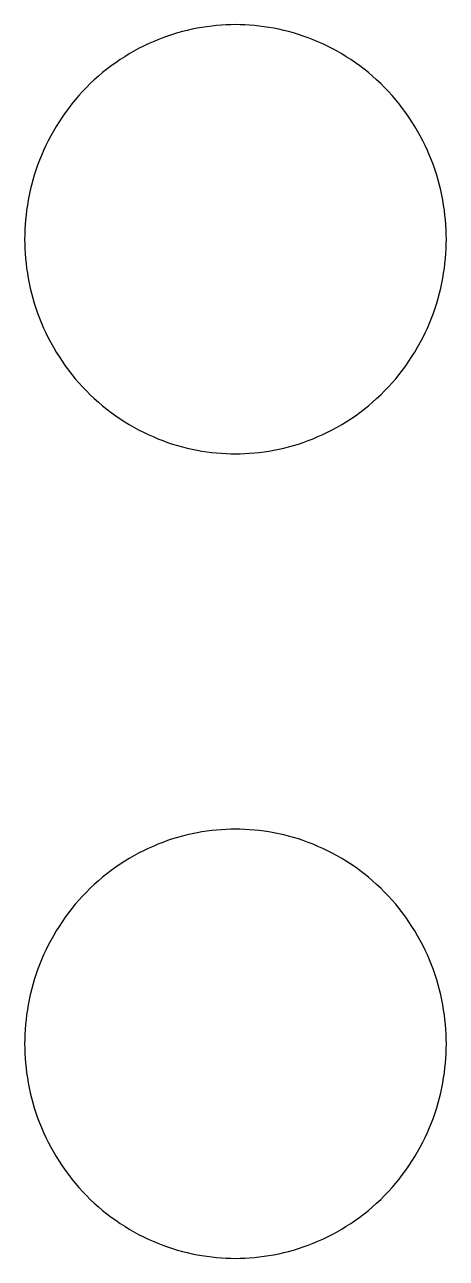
# Model space of a CAD drawing. Header units: millimetres. Extents: x 0 to 4030, y -54 to 2762.
# Drawn here: x 1773.55 to 1780.27, y 564.79 to 584.44 of the extents above; entities that cross this region are included whole.
import ezdxf

# ---------------------------------------------------------------- set-up
doc = ezdxf.new("R2010")
doc.units = ezdxf.units.MM
doc.header["$MEASUREMENT"] = 0
doc.layers.add('Utwórz2D linie widoczne', color=7, linetype='Continuous', true_color=0x000000)

msp = doc.modelspace()

# ---------------------------------------------------------------- linework, layer by layer
at = {"layer": 'Utwórz2D linie widoczne'}
for p, q in [((1775.908, 584.281), (1775.83, 584.255)), ((1775.987, 584.305), (1775.908, 584.281)), ((1776.065, 584.327), (1775.987, 584.305)), ((1776.143, 584.346), (1776.065, 584.327)), ((1776.222, 584.364), (1776.143, 584.346)), ((1776.3, 584.38), (1776.222, 584.364)), ((1776.377, 584.393), (1776.3, 584.38)), ((1776.455, 584.405), (1776.377, 584.393)), ((1776.532, 584.415), (1776.455, 584.405)), ((1776.609, 584.423), (1776.532, 584.415)), ((1776.685, 584.429), (1776.609, 584.423)), ((1776.761, 584.433), (1776.685, 584.429)), ((1776.836, 584.436), (1776.761, 584.433)), ((1776.911, 584.437), (1776.836, 584.436)), ((1776.985, 584.436), (1776.911, 584.437)), ((1777.06, 584.433), (1776.985, 584.436)), ((1777.136, 584.429), (1777.06, 584.433)), ((1777.212, 584.423), (1777.136, 584.429)), ((1777.289, 584.415), (1777.212, 584.423)), ((1777.366, 584.405), (1777.289, 584.415)), ((1777.444, 584.393), (1777.366, 584.405)), ((1777.522, 584.38), (1777.444, 584.393)), ((1777.6, 584.364), (1777.522, 584.38)), ((1777.678, 584.346), (1777.6, 584.364)), ((1777.756, 584.327), (1777.678, 584.346)), ((1777.835, 584.305), (1777.756, 584.327)), ((1777.913, 584.281), (1777.835, 584.305)), ((1777.991, 584.255), (1777.913, 584.281)), ((1775.444, 584.094), (1775.368, 584.055)), ((1775.52, 584.13), (1775.444, 584.094)), ((1775.597, 584.165), (1775.52, 584.13)), ((1775.675, 584.197), (1775.597, 584.165)), ((1775.752, 584.227), (1775.675, 584.197)), ((1775.83, 584.255), (1775.752, 584.227)), ((1778.069, 584.227), (1777.991, 584.255)), ((1778.147, 584.197), (1778.069, 584.227)), ((1778.224, 584.165), (1778.147, 584.197)), ((1778.301, 584.13), (1778.224, 584.165)), ((1778.377, 584.094), (1778.301, 584.13)), ((1778.453, 584.055), (1778.377, 584.094)), ((1775.073, 583.88), (1775.002, 583.831)), ((1775.146, 583.927), (1775.073, 583.88)), ((1775.219, 583.972), (1775.146, 583.927)), ((1775.293, 584.014), (1775.219, 583.972)), ((1775.368, 584.055), (1775.293, 584.014)), ((1778.528, 584.014), (1778.453, 584.055)), ((1778.602, 583.972), (1778.528, 584.014)), ((1778.676, 583.927), (1778.602, 583.972)), ((1778.748, 583.88), (1778.676, 583.927)), ((1778.82, 583.831), (1778.748, 583.88)), ((1774.794, 583.673), (1774.727, 583.616)), ((1774.862, 583.727), (1774.794, 583.673)), ((1774.931, 583.78), (1774.862, 583.727)), ((1775.002, 583.831), (1774.931, 583.78)), ((1778.89, 583.78), (1778.82, 583.831)), ((1778.959, 583.727), (1778.89, 583.78)), ((1779.027, 583.673), (1778.959, 583.727)), ((1779.094, 583.616), (1779.027, 583.673)), ((1774.598, 583.498), (1774.536, 583.436)), ((1774.662, 583.558), (1774.598, 583.498)), ((1774.727, 583.616), (1774.662, 583.558)), ((1779.159, 583.558), (1779.094, 583.616)), ((1779.223, 583.498), (1779.159, 583.558)), ((1779.285, 583.436), (1779.223, 583.498)), ((1774.416, 583.308), (1774.359, 583.241)), ((1774.475, 583.373), (1774.416, 583.308)), ((1774.536, 583.436), (1774.475, 583.373)), ((1779.346, 583.373), (1779.285, 583.436)), ((1779.405, 583.308), (1779.346, 583.373)), ((1779.462, 583.241), (1779.405, 583.308)), ((1774.25, 583.104), (1774.198, 583.034)), ((1774.304, 583.174), (1774.25, 583.104)), ((1774.359, 583.241), (1774.304, 583.174)), ((1779.518, 583.174), (1779.462, 583.241)), ((1779.571, 583.104), (1779.518, 583.174)), ((1779.623, 583.034), (1779.571, 583.104)), ((1774.1, 582.89), (1774.054, 582.816)), ((1774.148, 582.962), (1774.1, 582.89)), ((1774.198, 583.034), (1774.148, 582.962)), ((1779.673, 582.962), (1779.623, 583.034)), ((1779.721, 582.89), (1779.673, 582.962)), ((1779.767, 582.816), (1779.721, 582.89)), ((1774.01, 582.741), (1773.968, 582.666)), ((1774.054, 582.816), (1774.01, 582.741)), ((1779.812, 582.741), (1779.767, 582.816)), ((1779.854, 582.666), (1779.812, 582.741)), ((1773.89, 582.512), (1773.854, 582.435)), ((1773.928, 582.589), (1773.89, 582.512)), ((1773.968, 582.666), (1773.928, 582.589)), ((1779.894, 582.589), (1779.854, 582.666)), ((1779.932, 582.512), (1779.894, 582.589)), ((1779.967, 582.435), (1779.932, 582.512)), ((1773.82, 582.356), (1773.788, 582.278)), ((1773.854, 582.435), (1773.82, 582.356)), ((1780.001, 582.356), (1779.967, 582.435)), ((1780.033, 582.278), (1780.001, 582.356)), ((1773.731, 582.119), (1773.706, 582.04)), ((1773.759, 582.199), (1773.731, 582.119)), ((1773.788, 582.278), (1773.759, 582.199)), ((1780.063, 582.199), (1780.033, 582.278)), ((1780.09, 582.119), (1780.063, 582.199)), ((1780.116, 582.04), (1780.09, 582.119)), ((1773.682, 581.96), (1773.661, 581.881)), ((1773.706, 582.04), (1773.682, 581.96)), ((1780.139, 581.96), (1780.116, 582.04)), ((1780.161, 581.881), (1780.139, 581.96)), ((1773.624, 581.721), (1773.609, 581.642)), ((1773.641, 581.801), (1773.624, 581.721)), ((1773.661, 581.881), (1773.641, 581.801)), ((1780.18, 581.801), (1780.161, 581.881)), ((1780.197, 581.721), (1780.18, 581.801)), ((1780.213, 581.642), (1780.197, 581.721)), ((1773.595, 581.563), (1773.584, 581.484)), ((1773.609, 581.642), (1773.595, 581.563)), ((1780.226, 581.563), (1780.213, 581.642)), ((1780.238, 581.484), (1780.226, 581.563)), ((1773.566, 581.327), (1773.56, 581.25)), ((1773.574, 581.405), (1773.566, 581.327)), ((1773.584, 581.484), (1773.574, 581.405)), ((1780.247, 581.405), (1780.238, 581.484)), ((1780.255, 581.327), (1780.247, 581.405)), ((1780.261, 581.25), (1780.255, 581.327)), ((1773.556, 581.172), (1773.553, 581.096)), ((1773.56, 581.25), (1773.556, 581.172)), ((1780.265, 581.172), (1780.261, 581.25)), ((1780.268, 581.096), (1780.265, 581.172)), ((1773.553, 581.096), (1773.552, 581.02)), ((1773.552, 581.02), (1773.553, 580.944)), ((1773.553, 580.944), (1773.556, 580.868)), ((1780.265, 580.868), (1780.268, 580.944)), ((1780.269, 581.02), (1780.268, 581.096)), ((1780.268, 580.944), (1780.269, 581.02)), ((1773.556, 580.868), (1773.56, 580.791)), ((1773.56, 580.791), (1773.566, 580.713)), ((1780.255, 580.713), (1780.261, 580.791)), ((1780.261, 580.791), (1780.265, 580.868)), ((1773.566, 580.713), (1773.574, 580.635)), ((1773.574, 580.635), (1773.584, 580.557)), ((1773.584, 580.557), (1773.595, 580.478)), ((1780.226, 580.478), (1780.238, 580.557)), ((1780.238, 580.557), (1780.247, 580.635)), ((1780.247, 580.635), (1780.255, 580.713)), ((1773.595, 580.478), (1773.609, 580.398)), ((1773.609, 580.398), (1773.624, 580.319)), ((1780.197, 580.319), (1780.213, 580.398)), ((1780.213, 580.398), (1780.226, 580.478)), ((1773.624, 580.319), (1773.641, 580.239)), ((1773.641, 580.239), (1773.661, 580.16)), ((1773.661, 580.16), (1773.682, 580.08)), ((1780.139, 580.08), (1780.161, 580.16)), ((1780.161, 580.16), (1780.18, 580.239)), ((1780.18, 580.239), (1780.197, 580.319)), ((1773.682, 580.08), (1773.706, 580)), ((1773.706, 580), (1773.731, 579.921)), ((1780.09, 579.921), (1780.116, 580)), ((1780.116, 580), (1780.139, 580.08)), ((1773.731, 579.921), (1773.759, 579.842)), ((1773.759, 579.842), (1773.788, 579.763)), ((1773.788, 579.763), (1773.82, 579.684)), ((1780.001, 579.684), (1780.033, 579.763)), ((1780.033, 579.763), (1780.063, 579.842)), ((1780.063, 579.842), (1780.09, 579.921)), ((1773.82, 579.684), (1773.854, 579.606)), ((1773.854, 579.606), (1773.89, 579.528)), ((1779.932, 579.528), (1779.967, 579.606)), ((1779.967, 579.606), (1780.001, 579.684)), ((1773.89, 579.528), (1773.928, 579.451)), ((1773.928, 579.451), (1773.968, 579.375)), ((1773.968, 579.375), (1774.01, 579.299)), ((1779.812, 579.299), (1779.854, 579.375)), ((1779.854, 579.375), (1779.894, 579.451)), ((1779.894, 579.451), (1779.932, 579.528)), ((1774.01, 579.299), (1774.054, 579.224)), ((1774.054, 579.224), (1774.1, 579.151)), ((1774.1, 579.151), (1774.148, 579.078)), ((1779.673, 579.078), (1779.721, 579.151)), ((1779.721, 579.151), (1779.767, 579.224)), ((1779.767, 579.224), (1779.812, 579.299)), ((1774.148, 579.078), (1774.198, 579.006)), ((1774.198, 579.006), (1774.25, 578.936)), ((1779.571, 578.936), (1779.623, 579.006)), ((1779.623, 579.006), (1779.673, 579.078)), ((1774.25, 578.936), (1774.304, 578.867)), ((1774.304, 578.867), (1774.359, 578.799)), ((1774.359, 578.799), (1774.416, 578.732)), ((1779.405, 578.732), (1779.462, 578.799)), ((1779.462, 578.799), (1779.518, 578.867)), ((1779.518, 578.867), (1779.571, 578.936)), ((1774.416, 578.732), (1774.475, 578.668)), ((1774.475, 578.668), (1774.536, 578.604)), ((1774.536, 578.604), (1774.598, 578.543)), ((1779.223, 578.543), (1779.285, 578.604)), ((1779.285, 578.604), (1779.346, 578.668)), ((1779.346, 578.668), (1779.405, 578.732)), ((1774.598, 578.543), (1774.662, 578.482)), ((1774.662, 578.482), (1774.727, 578.424)), ((1774.727, 578.424), (1774.794, 578.368)), ((1774.794, 578.368), (1774.862, 578.313)), ((1778.959, 578.313), (1779.027, 578.368)), ((1779.027, 578.368), (1779.094, 578.424)), ((1779.094, 578.424), (1779.159, 578.482)), ((1779.159, 578.482), (1779.223, 578.543)), ((1774.862, 578.313), (1774.931, 578.26)), ((1774.931, 578.26), (1775.002, 578.209)), ((1775.002, 578.209), (1775.073, 578.16)), ((1778.748, 578.16), (1778.82, 578.209)), ((1778.82, 578.209), (1778.89, 578.26)), ((1778.89, 578.26), (1778.959, 578.313)), ((1775.073, 578.16), (1775.146, 578.114)), ((1775.146, 578.114), (1775.219, 578.069)), ((1775.219, 578.069), (1775.293, 578.026)), ((1775.293, 578.026), (1775.368, 577.985)), ((1775.368, 577.985), (1775.444, 577.947)), ((1778.377, 577.947), (1778.453, 577.985)), ((1778.453, 577.985), (1778.528, 578.026)), ((1778.528, 578.026), (1778.602, 578.069)), ((1778.602, 578.069), (1778.676, 578.114)), ((1778.676, 578.114), (1778.748, 578.16)), ((1775.444, 577.947), (1775.52, 577.91)), ((1775.52, 577.91), (1775.597, 577.876)), ((1775.597, 577.876), (1775.675, 577.843)), ((1775.675, 577.843), (1775.752, 577.813)), ((1775.752, 577.813), (1775.83, 577.785)), ((1775.83, 577.785), (1775.908, 577.759)), ((1777.913, 577.759), (1777.991, 577.785)), ((1777.991, 577.785), (1778.069, 577.813)), ((1778.069, 577.813), (1778.147, 577.843)), ((1778.147, 577.843), (1778.224, 577.876)), ((1778.224, 577.876), (1778.301, 577.91)), ((1778.301, 577.91), (1778.377, 577.947)), ((1775.908, 577.759), (1775.987, 577.735)), ((1775.987, 577.735), (1776.065, 577.714)), ((1776.065, 577.714), (1776.143, 577.694)), ((1776.143, 577.694), (1776.222, 577.676)), ((1776.222, 577.676), (1776.3, 577.661)), ((1776.3, 577.661), (1776.377, 577.647)), ((1776.377, 577.647), (1776.455, 577.635)), ((1776.455, 577.635), (1776.532, 577.625)), ((1776.532, 577.625), (1776.609, 577.617)), ((1776.609, 577.617), (1776.685, 577.611)), ((1776.685, 577.611), (1776.761, 577.607)), ((1776.761, 577.607), (1776.836, 577.604)), ((1776.836, 577.604), (1776.911, 577.604)), ((1776.911, 577.604), (1776.985, 577.604)), ((1776.985, 577.604), (1777.06, 577.607)), ((1777.06, 577.607), (1777.136, 577.611)), ((1777.136, 577.611), (1777.212, 577.617)), ((1777.212, 577.617), (1777.289, 577.625)), ((1777.289, 577.625), (1777.366, 577.635)), ((1777.366, 577.635), (1777.444, 577.647)), ((1777.444, 577.647), (1777.522, 577.661)), ((1777.522, 577.661), (1777.6, 577.676)), ((1777.6, 577.676), (1777.678, 577.694)), ((1777.678, 577.694), (1777.756, 577.714)), ((1777.756, 577.714), (1777.835, 577.735)), ((1777.835, 577.735), (1777.913, 577.759)), ((1775.987, 571.493), (1775.908, 571.469)), ((1776.065, 571.514), (1775.987, 571.493)), ((1776.143, 571.534), (1776.065, 571.514)), ((1776.222, 571.552), (1776.143, 571.534)), ((1776.3, 571.567), (1776.222, 571.552)), ((1776.377, 571.581), (1776.3, 571.567)), ((1776.455, 571.593), (1776.377, 571.581)), ((1776.532, 571.603), (1776.455, 571.593)), ((1776.609, 571.611), (1776.532, 571.603)), ((1776.685, 571.617), (1776.609, 571.611)), ((1776.761, 571.621), (1776.685, 571.617)), ((1776.836, 571.624), (1776.761, 571.621)), ((1776.911, 571.624), (1776.836, 571.624)), ((1776.985, 571.624), (1776.911, 571.624)), ((1777.06, 571.621), (1776.985, 571.624)), ((1777.136, 571.617), (1777.06, 571.621)), ((1777.212, 571.611), (1777.136, 571.617)), ((1777.289, 571.603), (1777.212, 571.611)), ((1777.366, 571.593), (1777.289, 571.603)), ((1777.444, 571.581), (1777.366, 571.593)), ((1777.522, 571.567), (1777.444, 571.581)), ((1777.6, 571.552), (1777.522, 571.567)), ((1777.678, 571.534), (1777.6, 571.552)), ((1777.756, 571.514), (1777.678, 571.534)), ((1777.835, 571.493), (1777.756, 571.514)), ((1777.913, 571.469), (1777.835, 571.493)), ((1775.52, 571.318), (1775.444, 571.281)), ((1775.597, 571.352), (1775.52, 571.318)), ((1775.675, 571.385), (1775.597, 571.352)), ((1775.752, 571.415), (1775.675, 571.385)), ((1775.83, 571.443), (1775.752, 571.415)), ((1775.908, 571.469), (1775.83, 571.443)), ((1777.991, 571.443), (1777.913, 571.469)), ((1778.069, 571.415), (1777.991, 571.443)), ((1778.147, 571.385), (1778.069, 571.415)), ((1778.224, 571.352), (1778.147, 571.385)), ((1778.301, 571.318), (1778.224, 571.352)), ((1778.377, 571.281), (1778.301, 571.318)), ((1775.146, 571.114), (1775.073, 571.068)), ((1775.219, 571.159), (1775.146, 571.114)), ((1775.293, 571.202), (1775.219, 571.159)), ((1775.368, 571.243), (1775.293, 571.202)), ((1775.444, 571.281), (1775.368, 571.243)), ((1778.453, 571.243), (1778.377, 571.281)), ((1778.528, 571.202), (1778.453, 571.243)), ((1778.602, 571.159), (1778.528, 571.202)), ((1778.676, 571.114), (1778.602, 571.159)), ((1778.748, 571.068), (1778.676, 571.114)), ((1774.862, 570.915), (1774.794, 570.86)), ((1774.931, 570.968), (1774.862, 570.915)), ((1775.002, 571.019), (1774.931, 570.968)), ((1775.073, 571.068), (1775.002, 571.019)), ((1778.82, 571.019), (1778.748, 571.068)), ((1778.89, 570.968), (1778.82, 571.019)), ((1778.959, 570.915), (1778.89, 570.968)), ((1779.027, 570.86), (1778.959, 570.915)), ((1774.662, 570.746), (1774.598, 570.685)), ((1774.727, 570.804), (1774.662, 570.746)), ((1774.794, 570.86), (1774.727, 570.804)), ((1779.094, 570.804), (1779.027, 570.86)), ((1779.159, 570.746), (1779.094, 570.804)), ((1779.223, 570.685), (1779.159, 570.746)), ((1774.475, 570.56), (1774.416, 570.496)), ((1774.536, 570.624), (1774.475, 570.56)), ((1774.598, 570.685), (1774.536, 570.624)), ((1779.285, 570.624), (1779.223, 570.685)), ((1779.346, 570.56), (1779.285, 570.624)), ((1779.405, 570.496), (1779.346, 570.56)), ((1774.304, 570.361), (1774.25, 570.292)), ((1774.359, 570.429), (1774.304, 570.361)), ((1774.416, 570.496), (1774.359, 570.429)), ((1779.462, 570.429), (1779.405, 570.496)), ((1779.518, 570.361), (1779.462, 570.429)), ((1779.571, 570.292), (1779.518, 570.361)), ((1774.148, 570.15), (1774.1, 570.077)), ((1774.198, 570.222), (1774.148, 570.15)), ((1774.25, 570.292), (1774.198, 570.222)), ((1779.623, 570.222), (1779.571, 570.292)), ((1779.673, 570.15), (1779.623, 570.222)), ((1779.721, 570.077), (1779.673, 570.15)), ((1774.01, 569.929), (1773.968, 569.853)), ((1774.054, 570.004), (1774.01, 569.929)), ((1774.1, 570.077), (1774.054, 570.004)), ((1779.767, 570.004), (1779.721, 570.077)), ((1779.812, 569.929), (1779.767, 570.004)), ((1779.854, 569.853), (1779.812, 569.929)), ((1773.928, 569.777), (1773.89, 569.7)), ((1773.968, 569.853), (1773.928, 569.777)), ((1779.894, 569.777), (1779.854, 569.853)), ((1779.932, 569.7), (1779.894, 569.777)), ((1773.82, 569.544), (1773.788, 569.465)), ((1773.854, 569.622), (1773.82, 569.544)), ((1773.89, 569.7), (1773.854, 569.622)), ((1779.967, 569.622), (1779.932, 569.7)), ((1780.001, 569.544), (1779.967, 569.622)), ((1780.033, 569.465), (1780.001, 569.544)), ((1773.759, 569.386), (1773.731, 569.307)), ((1773.788, 569.465), (1773.759, 569.386)), ((1780.063, 569.386), (1780.033, 569.465)), ((1780.09, 569.307), (1780.063, 569.386)), ((1773.682, 569.148), (1773.661, 569.068)), ((1773.706, 569.228), (1773.682, 569.148)), ((1773.731, 569.307), (1773.706, 569.228)), ((1780.116, 569.228), (1780.09, 569.307)), ((1780.139, 569.148), (1780.116, 569.228)), ((1780.161, 569.068), (1780.139, 569.148)), ((1773.641, 568.989), (1773.624, 568.909)), ((1773.661, 569.068), (1773.641, 568.989)), ((1780.18, 568.989), (1780.161, 569.068)), ((1780.197, 568.909), (1780.18, 568.989)), ((1773.595, 568.75), (1773.584, 568.671)), ((1773.609, 568.83), (1773.595, 568.75)), ((1773.624, 568.909), (1773.609, 568.83)), ((1780.213, 568.83), (1780.197, 568.909)), ((1780.226, 568.75), (1780.213, 568.83)), ((1780.238, 568.671), (1780.226, 568.75)), ((1773.574, 568.593), (1773.566, 568.515)), ((1773.584, 568.671), (1773.574, 568.593)), ((1780.247, 568.593), (1780.238, 568.671)), ((1780.255, 568.515), (1780.247, 568.593)), ((1773.556, 568.36), (1773.553, 568.284)), ((1773.56, 568.437), (1773.556, 568.36)), ((1773.566, 568.515), (1773.56, 568.437)), ((1780.261, 568.437), (1780.255, 568.515)), ((1780.265, 568.36), (1780.261, 568.437)), ((1780.268, 568.284), (1780.265, 568.36)), ((1773.553, 568.284), (1773.552, 568.208)), ((1773.552, 568.208), (1773.553, 568.132)), ((1780.269, 568.208), (1780.268, 568.284)), ((1780.268, 568.132), (1780.269, 568.208)), ((1773.553, 568.132), (1773.556, 568.056)), ((1773.556, 568.056), (1773.56, 567.978)), ((1773.56, 567.978), (1773.566, 567.901)), ((1780.255, 567.901), (1780.261, 567.978)), ((1780.261, 567.978), (1780.265, 568.056)), ((1780.265, 568.056), (1780.268, 568.132)), ((1773.566, 567.901), (1773.574, 567.823)), ((1773.574, 567.823), (1773.584, 567.744)), ((1780.238, 567.744), (1780.247, 567.823)), ((1780.247, 567.823), (1780.255, 567.901)), ((1773.584, 567.744), (1773.595, 567.665)), ((1773.595, 567.665), (1773.609, 567.586)), ((1773.609, 567.586), (1773.624, 567.507)), ((1780.197, 567.507), (1780.213, 567.586)), ((1780.213, 567.586), (1780.226, 567.665)), ((1780.226, 567.665), (1780.238, 567.744)), ((1773.624, 567.507), (1773.641, 567.427)), ((1773.641, 567.427), (1773.661, 567.347)), ((1780.161, 567.347), (1780.18, 567.427)), ((1780.18, 567.427), (1780.197, 567.507)), ((1773.661, 567.347), (1773.682, 567.268)), ((1773.682, 567.268), (1773.706, 567.188)), ((1773.706, 567.188), (1773.731, 567.109)), ((1780.09, 567.109), (1780.116, 567.188)), ((1780.116, 567.188), (1780.139, 567.268)), ((1780.139, 567.268), (1780.161, 567.347)), ((1773.731, 567.109), (1773.759, 567.029)), ((1773.759, 567.029), (1773.788, 566.95)), ((1780.033, 566.95), (1780.063, 567.029)), ((1780.063, 567.029), (1780.09, 567.109)), ((1773.788, 566.95), (1773.82, 566.872)), ((1773.82, 566.872), (1773.854, 566.793)), ((1773.854, 566.793), (1773.89, 566.716)), ((1779.932, 566.716), (1779.967, 566.793)), ((1779.967, 566.793), (1780.001, 566.872)), ((1780.001, 566.872), (1780.033, 566.95)), ((1773.89, 566.716), (1773.928, 566.639)), ((1773.928, 566.639), (1773.968, 566.562)), ((1779.854, 566.562), (1779.894, 566.639)), ((1779.894, 566.639), (1779.932, 566.716)), ((1773.968, 566.562), (1774.01, 566.487)), ((1774.01, 566.487), (1774.054, 566.412)), ((1774.054, 566.412), (1774.1, 566.338)), ((1779.721, 566.338), (1779.767, 566.412)), ((1779.767, 566.412), (1779.812, 566.487)), ((1779.812, 566.487), (1779.854, 566.562)), ((1774.1, 566.338), (1774.148, 566.266)), ((1774.148, 566.266), (1774.198, 566.194)), ((1774.198, 566.194), (1774.25, 566.124)), ((1779.571, 566.124), (1779.623, 566.194)), ((1779.623, 566.194), (1779.673, 566.266)), ((1779.673, 566.266), (1779.721, 566.338)), ((1774.25, 566.124), (1774.304, 566.054)), ((1774.304, 566.054), (1774.359, 565.987)), ((1779.462, 565.987), (1779.518, 566.054)), ((1779.518, 566.054), (1779.571, 566.124)), ((1774.359, 565.987), (1774.416, 565.92)), ((1774.416, 565.92), (1774.475, 565.855)), ((1774.475, 565.855), (1774.536, 565.792)), ((1774.536, 565.792), (1774.598, 565.73)), ((1779.223, 565.73), (1779.285, 565.792)), ((1779.285, 565.792), (1779.346, 565.855)), ((1779.346, 565.855), (1779.405, 565.92)), ((1779.405, 565.92), (1779.462, 565.987)), ((1774.598, 565.73), (1774.662, 565.67)), ((1774.662, 565.67), (1774.727, 565.612)), ((1774.727, 565.612), (1774.794, 565.555)), ((1779.027, 565.555), (1779.094, 565.612)), ((1779.094, 565.612), (1779.159, 565.67)), ((1779.159, 565.67), (1779.223, 565.73)), ((1774.794, 565.555), (1774.862, 565.501)), ((1774.862, 565.501), (1774.931, 565.448)), ((1774.931, 565.448), (1775.002, 565.397)), ((1778.82, 565.397), (1778.89, 565.448)), ((1778.89, 565.448), (1778.959, 565.501)), ((1778.959, 565.501), (1779.027, 565.555)), ((1775.002, 565.397), (1775.073, 565.348)), ((1775.073, 565.348), (1775.146, 565.301)), ((1775.146, 565.301), (1775.219, 565.256)), ((1775.219, 565.256), (1775.293, 565.214)), ((1775.293, 565.214), (1775.368, 565.173)), ((1778.453, 565.173), (1778.528, 565.214)), ((1778.528, 565.214), (1778.602, 565.256)), ((1778.602, 565.256), (1778.676, 565.301)), ((1778.676, 565.301), (1778.748, 565.348)), ((1778.748, 565.348), (1778.82, 565.397)), ((1775.368, 565.173), (1775.444, 565.134)), ((1775.444, 565.134), (1775.52, 565.098)), ((1775.52, 565.098), (1775.597, 565.063)), ((1775.597, 565.063), (1775.675, 565.031)), ((1775.675, 565.031), (1775.752, 565.001)), ((1778.069, 565.001), (1778.147, 565.031)), ((1778.147, 565.031), (1778.224, 565.063)), ((1778.224, 565.063), (1778.301, 565.098)), ((1778.301, 565.098), (1778.377, 565.134)), ((1778.377, 565.134), (1778.453, 565.173)), ((1775.752, 565.001), (1775.83, 564.973)), ((1775.83, 564.973), (1775.908, 564.947)), ((1775.908, 564.947), (1775.987, 564.923)), ((1775.987, 564.923), (1776.065, 564.901)), ((1776.065, 564.901), (1776.143, 564.882)), ((1776.143, 564.882), (1776.222, 564.864)), ((1776.222, 564.864), (1776.3, 564.848)), ((1776.3, 564.848), (1776.377, 564.835)), ((1776.377, 564.835), (1776.455, 564.823)), ((1776.455, 564.823), (1776.532, 564.813)), ((1776.532, 564.813), (1776.609, 564.805)), ((1777.212, 564.805), (1777.289, 564.813)), ((1777.289, 564.813), (1777.366, 564.823)), ((1777.366, 564.823), (1777.444, 564.835)), ((1777.444, 564.835), (1777.522, 564.848)), ((1777.522, 564.848), (1777.6, 564.864)), ((1777.6, 564.864), (1777.678, 564.882)), ((1777.678, 564.882), (1777.756, 564.901)), ((1777.756, 564.901), (1777.835, 564.923)), ((1777.835, 564.923), (1777.913, 564.947)), ((1777.913, 564.947), (1777.991, 564.973)), ((1777.991, 564.973), (1778.069, 565.001)), ((1776.609, 564.805), (1776.685, 564.799)), ((1776.685, 564.799), (1776.761, 564.795)), ((1776.761, 564.795), (1776.836, 564.792)), ((1776.836, 564.792), (1776.911, 564.791)), ((1776.911, 564.791), (1776.985, 564.792)), ((1776.985, 564.792), (1777.06, 564.795)), ((1777.06, 564.795), (1777.136, 564.799)), ((1777.136, 564.799), (1777.212, 564.805))]:
    msp.add_line(p, q, dxfattribs=at)

doc.saveas('drawing.dxf')
